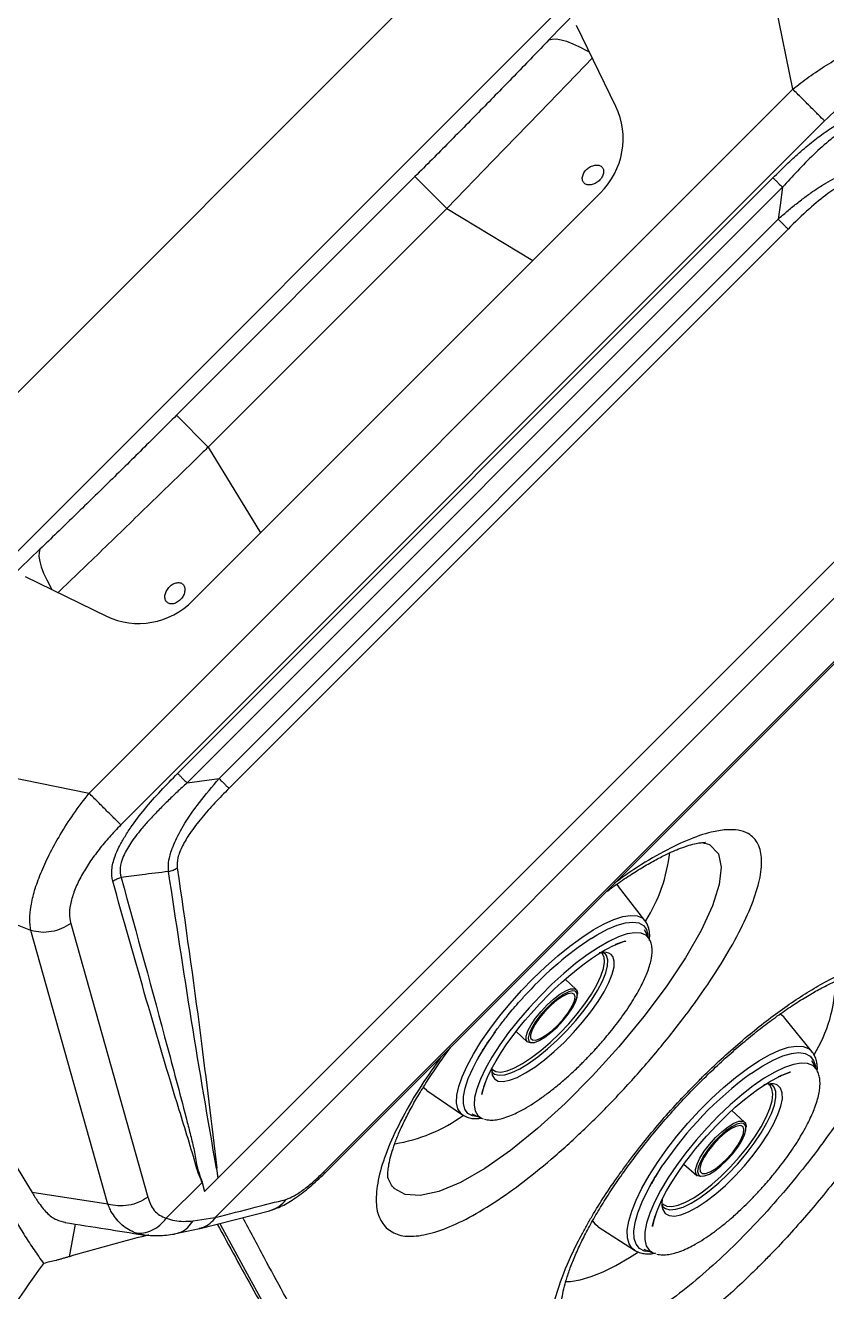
# Model space of a CAD drawing. Extents: x -2 to 78, y -19 to 124.
# Drawn here: x 4.98 to 10.14, y 65.29 to 73.43 of the extents above; entities that cross this region are included whole.
import ezdxf

# ---------------------------------------------------------------- set-up
doc = ezdxf.new("R2010")
doc.units = 0
doc.header["$MEASUREMENT"] = 0
doc.layers.add('1', color=4, linetype='Continuous')
doc.layers.add('GEOMETRY', color=2, linetype='Continuous', lineweight=25)

# ---------------------------------------------------------------- blocks, each defined once
blk = doc.blocks.new('2026 BEAM 220')
at = {"layer": 'GEOMETRY'}
for p, q in [((11.3133, 75.4667), (4.9213, 69.0747)), ((11.5648, 74.6976), (5.6904, 68.8232)), ((10.5037, 73.5133), (10.3298, 73.3324)), ((11.8974, 73.0162), (11.788, 73.5516)), ((10.7592, 72.9044), (10.5058, 73.4261)), ((7.3717, 68.4906), (11.8973, 73.0162)), ((12.1018, 72.8116), (7.5763, 68.2861)), ((9.468, 72.4539), (7.9341, 70.92)), ((9.468, 72.4539), (9.6724, 72.2495)), ((7.9412, 68.6177), (11.7703, 72.4468)), ((11.8316, 72.3856), (8.0024, 68.5564)), ((10.6594, 72.3478), (8.0401, 69.7285)), ((9.6724, 72.2495), (8.1385, 70.7156)), ((8.1822, 65.7638), (14.6242, 72.2058)), ((9.6724, 72.2495), (10.2249, 71.9134)), ((8.2008, 66.0155), (14.3725, 72.1872)), ((8.2076, 68.5845), (11.8035, 72.1803)), ((11.8671, 72.1168), (8.2712, 68.5209)), ((8.8785, 66.0531), (14.3349, 71.5095)), ((8.886, 66.0456), (14.3424, 71.502)), ((7.9341, 70.92), (8.1385, 70.7156)), ((8.1385, 70.7156), (8.4747, 70.163)), ((7.0556, 70.0582), (6.8686, 69.8785)), ((6.9618, 69.8822), (7.4836, 69.6287)), ((6.8364, 68.5999), (7.3718, 68.4906)), ((8.0024, 68.5564), (8.2076, 68.5845)), ((6.9976, 67.6076), (5.6505, 68.1484)), ((5.6505, 68.1484), (7.0052, 65.9237)), ((11.315, 68.1729), (11.3284, 68.1696)), ((11.3284, 68.1696), (11.3315, 68.1689)), ((10.9473, 67.671), (10.7778, 67.8908)), ((7.2541, 67.6529), (7.75, 65.894)), ((7.4935, 65.8487), (6.9976, 67.6076)), ((10.9768, 67.5507), (10.9449, 67.6125)), ((10.7001, 67.4477), (10.6913, 67.4588)), ((10.5049, 67.2274), (10.4345, 67.2948)), ((12.0207, 66.8295), (11.8471, 67.0439)), ((10.1182, 66.9581), (10.1897, 66.8921)), ((10.2028, 66.8936), (10.212, 66.8881)), ((12.0537, 66.7089), (12.0206, 66.7695)), ((9.9647, 66.7069), (9.9643, 66.7117)), ((11.7785, 66.601), (11.769, 66.6121)), ((9.5446, 66.5785), (9.7746, 66.4229)), ((9.8328, 66.429), (9.8964, 66.401)), ((11.5883, 66.3763), (11.5063, 66.451)), ((9.8964, 66.401), (9.9062, 66.3975)), ((11.1981, 66.1065), (11.2815, 66.0333)), ((8.1917, 66.0786), (8.2008, 66.0155)), ((11.2944, 66.0352), (11.3047, 66.0294)), ((7.8684, 65.758), (8.0989, 65.9885)), ((8.0983, 65.9906), (8.0989, 65.9885)), ((8.0989, 65.9885), (8.1142, 65.9289)), ((8.1142, 65.9289), (8.2008, 66.0155)), ((7.4649, 65.8531), (7.0052, 65.9237)), ((7.4935, 65.8487), (7.4649, 65.8531)), ((8.0784, 65.6904), (8.5325, 65.8064)), ((7.2833, 65.7204), (7.2432, 65.5107)), ((7.9191, 65.657), (8.082, 65.6919)), ((8.0415, 65.7414), (8.1802, 65.7618)), ((8.1802, 65.7618), (8.1822, 65.7638)), ((10.6469, 65.7018), (10.8793, 65.5531)), ((7.7199, 65.6521), (7.6688, 65.6635)), ((10.9388, 65.5599), (11.0028, 65.5338)), ((11.0028, 65.5338), (11.0133, 65.5304))]:
    blk.add_line(p, q, dxfattribs=at)
at = {"layer": 'GEOMETRY', "flags": 128}
for points in [[(10.3298, 73.3324), (10.3508, 73.338), (10.3769, 73.3383), (10.4078, 73.3334), (10.4433, 73.3234), (10.4831, 73.3082), (10.527, 73.288), (10.5746, 73.263), (10.5889, 73.255)], [(10.6082, 73.2153), (10.5631, 73.1684), (10.269, 72.8635), (9.9716, 72.5567), (9.6724, 72.2495), (9.6724, 72.2495), (9.6724, 72.2495)], [(11.8316, 72.3856), (11.8158, 72.2706), (11.8035, 72.1803)], [(7.0556, 70.0582), (7.05, 70.0372), (7.0497, 70.0111), (7.0546, 69.9802), (7.0646, 69.9447), (7.0798, 69.9049), (7.1, 69.861), (7.125, 69.8134), (7.1331, 69.799)], [(11.3315, 68.1689), (11.3632, 68.161), (11.4192, 68.1011), (11.4377, 68.0155), (11.425, 67.9029), (11.3812, 67.7652), (11.3081, 67.6071), (11.2076, 67.4322), (11.0834, 67.2459), (10.9393, 67.0538), (10.7795, 66.8608), (10.6097, 66.6737), (10.4333, 66.4963), (10.2566, 66.3356), (10.0825, 66.1944), (9.9164, 66.0779), (9.7617, 65.9887), (9.6222, 65.9299), (9.5022, 65.9033), (9.4052, 65.9102), (9.3341, 65.9498), (9.3341, 65.9498)], [(10.764, 67.9048), (10.7758, 67.8933), (10.7778, 67.8908)], [(9.9484, 66.9733), (10.0113, 67.0563), (10.0799, 67.1394), (10.1528, 67.221), (10.2291, 67.2999), (10.3074, 67.3749), (10.3864, 67.4445), (10.4648, 67.5078), (10.5414, 67.5637), (10.6148, 67.6112), (10.684, 67.6496), (10.7477, 67.6782), (10.8049, 67.6966), (10.8546, 67.7045), (10.8961, 67.7018), (10.9287, 67.6884), (10.9473, 67.671)], [(10.602, 67.5567), (10.6391, 67.5793), (10.7061, 67.6153), (10.7675, 67.6413), (10.8221, 67.6569), (10.869, 67.662), (10.9075, 67.6563), (10.9367, 67.64), (10.9564, 67.6134), (10.966, 67.5769), (10.9666, 67.5705)], [(10.9768, 67.5507), (10.9747, 67.5546), (10.953, 67.5781), (10.9218, 67.5912), (10.8815, 67.5937), (10.8331, 67.5854), (10.7772, 67.5665), (10.7149, 67.5375), (10.6473, 67.4987), (10.5756, 67.4509), (10.5011, 67.3949), (10.4251, 67.3317), (10.349, 67.2626), (10.2742, 67.1886), (10.2019, 67.1111), (10.1334, 67.0315), (10.0701, 66.9512), (10.0129, 66.8717), (9.963, 66.7944), (9.9212, 66.7206), (9.8883, 66.6516), (9.8648, 66.5888), (9.8512, 66.5332), (9.8478, 66.4858), (9.8545, 66.4474), (9.8712, 66.4188), (9.8964, 66.401)], [(10.2682, 67.134), (10.3358, 67.2032), (10.3638, 67.2304), (10.4101, 67.2734), (10.4574, 67.3149), (10.5067, 67.3556), (10.556, 67.3937), (10.6037, 67.4278), (10.6484, 67.4572), (10.6874, 67.4806), (10.7124, 67.4943), (10.7355, 67.506), (10.7875, 67.5284), (10.8163, 67.538), (10.8233, 67.54), (10.8244, 67.5403), (10.8247, 67.5403), (10.8247, 67.5403), (10.8247, 67.5403), (10.8247, 67.5403)], [(9.9616, 66.6947), (9.9651, 66.677), (9.979, 66.6532), (10.0027, 66.6397), (10.0356, 66.6368), (10.0767, 66.6448), (10.1251, 66.6632), (10.1794, 66.6918), (10.2383, 66.7296), (10.3002, 66.7758), (10.3636, 66.8292), (10.4268, 66.8883), (10.4881, 66.9517), (10.5459, 67.0177), (10.5989, 67.0845), (10.6456, 67.1505), (10.6847, 67.214), (10.7153, 67.2733), (10.7366, 67.3268), (10.748, 67.3732), (10.7493, 67.4113), (10.7404, 67.4401), (10.7404, 67.4401)], [(9.9617, 66.7182), (9.9657, 66.7135), (9.9885, 66.7005), (10.0203, 66.698), (10.0602, 66.7062), (10.1072, 66.7247), (10.1599, 66.7531), (10.217, 66.7906), (10.2768, 66.8361), (10.3378, 66.8885), (10.3983, 66.9463), (10.4566, 67.008), (10.5111, 67.0718), (10.5604, 67.136), (10.603, 67.1988), (10.638, 67.2586), (10.6642, 67.3137), (10.681, 67.3626), (10.6879, 67.404), (10.6847, 67.4367), (10.6716, 67.4599), (10.6643, 67.4659)], [(9.9707, 66.6914), (9.9803, 66.6845), (10.0086, 66.6768), (10.0457, 66.68), (10.0906, 66.694), (10.142, 66.7184), (10.1986, 66.7525), (10.2587, 66.7954), (10.3209, 66.846), (10.3833, 66.9028), (10.4443, 66.9643), (10.5022, 67.0288), (10.5554, 67.0947), (10.6025, 67.1599), (10.6422, 67.2229), (10.6734, 67.2818), (10.6952, 67.3351), (10.7071, 67.3813), (10.7088, 67.4192), (10.7001, 67.4477)], [(10.682, 67.4674), (10.656, 67.4645), (10.6526, 67.4638)], [(10.1941, 66.9622), (10.2145, 67.0012), (10.2433, 67.0438), (10.2786, 67.0875), (10.3182, 67.1294), (10.3596, 67.167), (10.4003, 67.1978), (10.4376, 67.22), (10.4692, 67.2321), (10.4931, 67.2334), (10.5079, 67.2237), (10.5126, 67.2038), (10.5069, 67.1749), (10.5004, 67.158)], [(10.4971, 67.2184), (10.4832, 67.22), (10.4565, 67.2136), (10.4232, 67.1971), (10.3857, 67.1715), (10.3461, 67.1386), (10.307, 67.1002), (10.2709, 67.059), (10.24, 67.0174), (10.2163, 66.978), (10.2013, 66.9434), (10.1958, 66.9157), (10.2003, 66.8967), (10.2028, 66.8936)], [(10.221, 66.9685), (10.2112, 66.9378), (10.212, 66.9157), (10.2233, 66.9038), (10.2443, 66.903), (10.2735, 66.9133), (10.3086, 66.9341), (10.3471, 66.9636), (10.3862, 66.9999), (10.4228, 67.0401), (10.4543, 67.0813), (10.4784, 67.1204), (10.4933, 67.1546), (10.4978, 67.1813), (10.4917, 67.1984), (10.4754, 67.2049), (10.4501, 67.2001), (10.4176, 67.1844), (10.3805, 67.159), (10.3413, 67.1257), (10.3031, 67.0872), (10.2687, 67.0461), (10.2407, 67.0055), (10.221, 66.9685)], [(10.5005, 67.1468), (10.5108, 67.1782), (10.5113, 67.2018), (10.5019, 67.216), (10.4971, 67.2184)], [(9.9121, 66.6076), (9.9121, 66.6076), (9.9121, 66.6076), (9.9122, 66.6078), (9.9126, 66.609), (9.9167, 66.6209), (9.9179, 66.6241), (9.918, 66.6243), (9.918, 66.6243), (9.918, 66.6243), (9.918, 66.6243), (9.918, 66.6243), (9.918, 66.6243), (9.918, 66.6243), (9.918, 66.6243), (9.9179, 66.6242), (9.9179, 66.6242), (9.9178, 66.6239), (9.9172, 66.6223), (9.9096, 66.6002), (9.8979, 66.5565), (9.8974, 66.5538), (9.8973, 66.5535), (9.8973, 66.5534), (9.8973, 66.5534), (9.8973, 66.5534), (9.8973, 66.5534), (9.8973, 66.5534), (9.8973, 66.5534), (9.8973, 66.5534), (9.8973, 66.5534), (9.8973, 66.5534), (9.8973, 66.5534), (9.8973, 66.5534), (9.8973, 66.5535), (9.8974, 66.5539), (9.9016, 66.5724), (9.9191, 66.627), (9.9345, 66.6644), (9.9588, 66.7147), (9.9895, 66.7701), (10.0219, 66.8229), (10.0592, 66.8784), (10.0992, 66.9336), (10.1431, 66.9901), (10.1773, 67.0318), (10.2145, 67.075), (10.2682, 67.134)], [(10.212, 66.8881), (10.2144, 66.8875), (10.2373, 66.8887), (10.2676, 66.9003), (10.3033, 66.9215), (10.3421, 66.951), (10.3818, 66.9869), (10.4196, 67.027), (10.4534, 67.0688), (10.4809, 67.1096), (10.5005, 67.1468)], [(9.7746, 66.4229), (9.7622, 66.4333), (9.744, 66.4621), (9.7358, 66.5007), (9.7377, 66.5484), (9.7497, 66.6044), (9.7715, 66.6678), (9.8029, 66.7376), (9.8433, 66.8126), (9.8921, 66.8916), (9.9484, 66.9733)], [(10.2206, 66.8868), (10.2121, 66.8857), (10.1926, 66.8899), (10.1828, 66.9048), (10.1833, 66.9294), (10.1941, 66.9622)], [(11.0267, 66.1162), (11.087, 66.2012), (11.153, 66.2862), (11.2238, 66.3698), (11.2981, 66.4506), (11.3747, 66.5273), (11.4524, 66.5986), (11.5299, 66.6634), (11.6058, 66.7206), (11.6791, 66.7692), (11.7484, 66.8086), (11.8127, 66.8379), (11.8708, 66.8568), (11.9218, 66.8649), (11.9649, 66.8621), (11.9994, 66.8485), (12.0207, 66.8295)], [(9.876, 66.4099), (9.8378, 66.4156), (9.8085, 66.4319), (9.7889, 66.4585), (9.7793, 66.495), (9.7798, 66.5408), (9.7904, 66.595), (9.8111, 66.6568), (9.8413, 66.7251), (9.8703, 66.7804)], [(12.0537, 66.7089), (12.05, 66.715), (12.0262, 66.7391), (11.9931, 66.7525), (11.9513, 66.7549), (11.9016, 66.7464), (11.8449, 66.7271), (11.7821, 66.6973), (11.7144, 66.6576), (11.643, 66.6086), (11.5692, 66.5513), (11.4943, 66.4867), (11.4196, 66.4158), (11.3464, 66.3401), (11.2761, 66.2608), (11.21, 66.1793), (11.1491, 66.0972), (11.0946, 66.0158), (11.0475, 65.9367), (11.0086, 65.8611), (10.9785, 65.7906), (10.9579, 65.7263), (10.9471, 65.6694), (10.9463, 65.6209), (10.9555, 65.5817), (10.9745, 65.5524), (11.0028, 65.5338)], [(11.6254, 66.6861), (11.633, 66.6914), (11.7045, 66.7377), (11.7718, 66.7745), (11.8338, 66.8012), (11.8895, 66.8173), (11.9377, 66.8225), (11.9778, 66.8167), (12.0091, 66.8001), (12.031, 66.7728), (12.0431, 66.7355), (12.0444, 66.7259)], [(9.9619, 66.7204), (9.9612, 66.7106), (9.9616, 66.6947)], [(11.3435, 66.2865), (11.4094, 66.3572), (11.4367, 66.3849), (11.482, 66.4288), (11.5283, 66.4711), (11.5767, 66.5125), (11.6249, 66.5509), (11.6714, 66.5852), (11.7139, 66.6141), (11.7474, 66.6349), (11.7669, 66.6462), (11.8186, 66.6728), (11.8738, 66.6949), (11.8812, 66.6973), (11.8833, 66.6979), (11.8833, 66.6979), (11.8833, 66.6979), (11.8833, 66.6979), (11.8833, 66.6979), (11.8833, 66.6979), (11.8833, 66.6979), (11.8833, 66.6979), (11.8833, 66.6979), (11.8833, 66.6979), (11.8833, 66.6979), (11.8832, 66.6979), (11.8831, 66.6978), (11.878, 66.6963), (11.8245, 66.6756), (11.8056, 66.6667), (11.8045, 66.6662), (11.8044, 66.6661), (11.8044, 66.6661), (11.8043, 66.6661), (11.8043, 66.6661), (11.8043, 66.6661), (11.8043, 66.6661), (11.8043, 66.6661), (11.8043, 66.6661), (11.8044, 66.6661), (11.8045, 66.6662), (11.8057, 66.6668), (11.816, 66.6717), (11.8227, 66.6747), (11.8234, 66.675), (11.8234, 66.675), (11.8234, 66.675), (11.8234, 66.675), (11.8234, 66.675), (11.8233, 66.675), (11.8233, 66.675), (11.8233, 66.675), (11.8232, 66.675), (11.823, 66.6749), (11.8225, 66.6746), (11.8198, 66.6734), (11.8192, 66.6731), (11.8188, 66.673), (11.8186, 66.6729), (11.8185, 66.6728), (11.8184, 66.6728), (11.8183, 66.6728), (11.8184, 66.6728), (11.819, 66.6731), (11.82, 66.6735)], [(9.5446, 66.5785), (9.5274, 66.594), (9.5222, 66.6009)], [(11.0558, 65.8373), (11.0611, 65.8135), (11.077, 65.7891), (11.1023, 65.7753), (11.1365, 65.7724), (11.1786, 65.7806), (11.2276, 65.7995), (11.2821, 65.8287), (11.3409, 65.8675), (11.4023, 65.9148), (11.4647, 65.9694), (11.5266, 66.03), (11.5864, 66.0948), (11.6424, 66.1624), (11.6933, 66.2308), (11.7377, 66.2983), (11.7745, 66.3633), (11.8027, 66.4239), (11.8216, 66.4787), (11.8307, 66.5262), (11.8298, 66.5651), (11.8188, 66.5946), (11.8188, 66.5946)], [(11.0591, 65.8523), (11.0624, 65.8489), (11.0867, 65.8356), (11.1198, 65.8331), (11.1606, 65.8414), (11.2082, 65.8604), (11.2611, 65.8895), (11.318, 65.9279), (11.3772, 65.9746), (11.4373, 66.0282), (11.4964, 66.0874), (11.5532, 66.1505), (11.6059, 66.2158), (11.6531, 66.2815), (11.6936, 66.3458), (11.7262, 66.407), (11.7501, 66.4633), (11.7646, 66.5134), (11.7693, 66.5557), (11.7641, 66.5892), (11.7492, 66.6129), (11.7435, 66.6175)], [(11.0675, 65.8272), (11.0783, 65.8198), (11.1081, 65.812), (11.1463, 65.8153), (11.1919, 65.8297), (11.2437, 65.8547), (11.3002, 65.8896), (11.36, 65.9336), (11.4213, 65.9853), (11.4826, 66.0435), (11.5421, 66.1064), (11.5983, 66.1725), (11.6495, 66.2398), (11.6944, 66.3066), (11.7318, 66.3711), (11.7606, 66.4314), (11.7801, 66.4859), (11.7897, 66.5332), (11.7892, 66.5719), (11.7785, 66.601)], [(11.7555, 66.6224), (11.7301, 66.6194), (11.7122, 66.6152)], [(11.2821, 66.1049), (11.3009, 66.1448), (11.3282, 66.1884), (11.3622, 66.2331), (11.4007, 66.276), (11.4414, 66.3145), (11.4816, 66.346), (11.5189, 66.3687), (11.551, 66.3811), (11.5757, 66.3825), (11.5916, 66.3727), (11.5976, 66.3523), (11.5974, 66.3443)], [(11.5798, 66.3676), (11.5657, 66.3692), (11.5384, 66.3626), (11.5049, 66.3456), (11.4675, 66.3195), (11.4285, 66.2857), (11.3903, 66.2465), (11.3554, 66.2043), (11.3259, 66.1617), (11.3036, 66.1214), (11.2901, 66.086), (11.286, 66.0577), (11.2918, 66.0382), (11.2944, 66.0352)], [(11.309, 66.1117), (11.3007, 66.0803), (11.3028, 66.0577), (11.3152, 66.0455), (11.337, 66.0447), (11.3666, 66.0553), (11.4018, 66.0766), (11.4399, 66.1068), (11.4781, 66.144), (11.5137, 66.1851), (11.5439, 66.2273), (11.5666, 66.2673), (11.58, 66.3023), (11.5831, 66.3296), (11.5758, 66.3471), (11.5585, 66.3537), (11.5325, 66.3487), (11.4999, 66.3327), (11.4629, 66.3066), (11.4244, 66.2726), (11.3871, 66.2331), (11.3539, 66.1911), (11.3272, 66.1496), (11.309, 66.1117)], [(11.5878, 66.2944), (11.5967, 66.3265), (11.5958, 66.3506), (11.5853, 66.3651), (11.5798, 66.3676)], [(10.9948, 65.7044), (10.9948, 65.7044), (10.9948, 65.7044), (10.9948, 65.7044), (10.9948, 65.7044), (10.9948, 65.7044), (10.9948, 65.7044), (10.9948, 65.7044), (10.9948, 65.7046), (10.996, 65.7109), (11.01, 65.7639), (11.0289, 65.8155), (11.056, 65.8756), (11.0866, 65.9337), (11.1201, 65.9907), (11.1558, 66.0461), (11.202, 66.112), (11.2395, 66.1619), (11.2728, 66.2037), (11.3144, 66.2534), (11.3435, 66.2865)], [(11.3047, 66.0294), (11.307, 66.0289), (11.3306, 66.0301), (11.3612, 66.042), (11.3969, 66.0637), (11.4354, 66.0939), (11.4744, 66.1307), (11.5112, 66.1717), (11.5437, 66.2145), (11.5698, 66.2562), (11.5878, 66.2944)], [(10.8793, 65.5531), (10.8657, 65.5638), (10.8452, 65.5933), (10.8344, 65.6327), (10.8336, 65.6815), (10.8427, 65.7388), (10.8616, 65.8037), (10.89, 65.8751), (10.9274, 65.9518), (10.9733, 66.0326), (11.0267, 66.1162)], [(10.9871, 65.9787), (11.0101, 66.0181), (11.0627, 66.1003)], [(11.3213, 66.0294), (11.3052, 66.0267), (11.2847, 66.0309), (11.2737, 66.0461), (11.2728, 66.0713), (11.2821, 66.1049)], [(8.886, 66.0456), (8.8852, 66.0464), (8.8785, 66.0531)], [(10.9849, 65.5411), (10.9836, 65.5411), (10.9435, 65.5469), (10.9122, 65.5635), (10.8903, 65.5907), (10.8782, 65.628), (10.8761, 65.6748), (10.8839, 65.7303), (10.9016, 65.7935), (10.9289, 65.8633), (10.9653, 65.9386), (10.9871, 65.9787)], [(11.0579, 65.8836), (11.0552, 65.8478), (11.0558, 65.8373)], [(8.2123, 65.7246), (8.217, 65.7159), (8.4007, 65.3776), (8.5908, 65.0341), (8.6885, 64.8606), (8.6885, 64.8606), (8.6885, 64.8606)], [(10.6469, 65.7018), (10.628, 65.7178), (10.6107, 65.7447)], [(10.4364, 65.3513), (10.4673, 65.3522), (10.5308, 65.3623), (10.6014, 65.383), (10.6783, 65.4141), (10.7607, 65.4552), (10.8479, 65.5061), (10.8984, 65.5386)]]:
    blk.add_lwpolyline(points, dxfattribs=at)
at = {"layer": 'GEOMETRY'}
for centre, radius, start, end in [((10.0832, 68.2214), 1.029, 327.61307, 353.704), ((11.8091, 65.7243), 2.1943, 123.37341, 137.50548), ((10.6876, 67.4032), 0.0644, 34.92028, 95.00645), ((11.2135, 67.3046), 0.96, 328.91246, 358.61456), ((11.7739, 66.9843), 0.0945, 39.15609, 65.64435), ((11.3775, 65.9353), 1.7279, 143.76579, 150.71977), ((13.0278, 64.7757), 2.3698, 126.28092, 146.01712), ((11.7622, 66.5516), 0.0711, 37.19263, 95.40664), ((9.1818, 67.2335), 1.0088, 278.88478, 306.19681), ((8.4821, 65.9957), 0.1959, 284.91383, 323.5435), ((11.5334, 65.5987), 0.5489, 160.01194, 168.90335)]:
    blk.add_arc(centre, radius, start, end, dxfattribs=at)
for centre, major_axis, ratio, start_param, end_param in [((10.304, 72.6854), (0.466, 0.1952), 0.964883, 5.113843, 6.336734), ((7.7025, 70.0839), (0.1951, 0.466), 0.96488, 3.088007, 4.310898)]:
    blk.add_ellipse(centre, major_axis=major_axis, ratio=ratio, start_param=start_param, end_param=end_param, dxfattribs=at)
for points, knots in [([(11.8974, 73.0162), (11.9321, 73.0427), (12.0029, 73.0969), (12.1154, 73.1719), (12.2326, 73.2414), (12.352, 73.3021), (12.4708, 73.3509), (12.5854, 73.3842), (12.6944, 73.4004), (12.7543, 73.3929), (12.785, 73.3891)], [0, 0, 0, 0, 0.114179, 0.233354, 0.355657, 0.479729, 0.604989, 0.731949, 0.86249, 1, 1, 1, 1]), ([(10.3298, 73.3324), (10.2598, 73.2597), (10.1893, 73.1867), (10.0472, 73.0404), (9.9756, 72.9671), (9.8317, 72.8204), (9.7593, 72.7469), (9.614, 72.6003), (9.5411, 72.527), (9.468, 72.4539)], [0, 0, 0, 0, 0.25, 0.25, 0.5, 0.5, 0.75, 0.75, 1, 1, 1, 1]), ([(12.7398, 73.1326), (12.7185, 73.1366), (12.6865, 73.1427), (12.6365, 73.1385), (12.5848, 73.1291), (12.5154, 73.1067), (12.4303, 73.0662), (12.3442, 73.014), (12.232, 72.9337), (12.1536, 72.8602), (12.1018, 72.8116)], [0, 0, 0, 0, 0.125044, 0.187707, 0.251332, 0.373876, 0.501773, 0.624135, 0.751153, 1, 1, 1, 1]), ([(11.7703, 72.4468), (11.7994, 72.4754), (11.8543, 72.5297), (11.9405, 72.6086), (12.0266, 72.6809), (12.1181, 72.7492), (12.2103, 72.8079), (12.3036, 72.852), (12.3925, 72.8753), (12.4397, 72.8676), (12.4635, 72.8638)], [0, 0, 0, 0, 0.1316946, 0.2493397, 0.378329, 0.4976926, 0.62718, 0.7499611, 0.8739462, 1, 1, 1, 1]), ([(12.4391, 72.8103), (12.4184, 72.8141), (12.3779, 72.8215), (12.3009, 72.7973), (12.2216, 72.7531), (12.1307, 72.6857), (12.0317, 72.5967), (11.9288, 72.4924), (11.8634, 72.4205), (11.8316, 72.3856)], [0, 0, 0, 0, 0.120842, 0.236017, 0.354466, 0.479568, 0.65493, 0.832373, 1, 1, 1, 1]), ([(10.5486, 72.4653), (10.5454, 72.4569), (10.5423, 72.44), (10.5484, 72.4183), (10.5642, 72.4036), (10.5874, 72.3982), (10.6145, 72.4028), (10.6412, 72.4168), (10.6636, 72.4379), (10.6783, 72.4629), (10.6831, 72.4882), (10.6771, 72.5097), (10.6613, 72.5244), (10.638, 72.5299), (10.6109, 72.5254), (10.584, 72.5116), (10.5616, 72.4905), (10.5518, 72.4738), (10.5486, 72.4653)], [0, 0, 0, 0, 0.062535, 0.125012, 0.187461, 0.249911, 0.312389, 0.374923, 0.437462, 0.499946, 0.562398, 0.624843, 0.687311, 0.749834, 0.812381, 0.874871, 0.937328, 1, 1, 1, 1]), ([(11.8035, 72.1804), (11.8128, 72.1886), (11.8316, 72.2052), (11.8606, 72.23), (11.8906, 72.255), (11.9215, 72.2799), (11.9625, 72.3119), (12.0088, 72.3459), (12.0555, 72.3776), (12.0842, 72.3957), (12.0994, 72.4049), (12.1054, 72.4085), (12.1288, 72.4223), (12.1679, 72.4439), (12.2208, 72.4687), (12.2783, 72.4904), (12.3415, 72.5069), (12.3811, 72.5055), (12.4011, 72.5047)], [0, 0, 0, 0, 0.047708, 0.096688, 0.146809, 0.197928, 0.249893, 0.347838, 0.421271, 0.471482, 0.483259, 0.492609, 0.499558, 0.592818, 0.675836, 0.749812, 0.87358, 1, 1, 1, 1]), ([(12.3781, 72.449), (12.3616, 72.4496), (12.3287, 72.4509), (12.2665, 72.4311), (12.2143, 72.4043), (12.1749, 72.3798), (12.1494, 72.3628), (12.0916, 72.3214), (11.9948, 72.2413), (11.9122, 72.1608), (11.8671, 72.1168)], [0, 0, 0, 0, 0.117005, 0.234536, 0.360199, 0.405093, 0.451786, 0.500448, 0.726612, 1, 1, 1, 1]), ([(7.9341, 70.92), (7.861, 70.8469), (7.7877, 70.7739), (7.641, 70.6287), (7.5676, 70.5563), (7.4209, 70.4124), (7.3476, 70.3408), (7.2013, 70.1987), (7.1283, 70.1282), (7.0556, 70.0582)], [0, 0, 0, 0, 0.25, 0.25, 0.5, 0.5, 0.75, 0.75, 1, 1, 1, 1]), ([(8.1385, 70.7156), (8.1385, 70.7156), (8.1166, 70.6942), (7.9922, 70.5728), (7.7651, 70.352), (7.4643, 70.0606), (7.2679, 69.8715), (7.1727, 69.7798)], [0, 0, 0, 0, 0.000002, 0.067856, 0.384541, 0.701573, 1, 1, 1, 1]), ([(7.863, 69.7734), (7.8603, 69.7644), (7.8582, 69.7465), (7.8651, 69.724), (7.8808, 69.7095), (7.9031, 69.705), (7.9285, 69.7111), (7.9533, 69.727), (7.9736, 69.7503), (7.9864, 69.7773), (7.9897, 69.804), (7.9829, 69.8264), (7.9671, 69.8411), (7.9447, 69.8457), (7.9191, 69.8397), (7.8943, 69.8238), (7.8741, 69.8005), (7.8656, 69.7824), (7.863, 69.7734)], [0, 0, 0, 0, 0.062535, 0.12501, 0.187459, 0.249912, 0.312394, 0.374928, 0.437464, 0.499944, 0.562395, 0.624841, 0.687313, 0.74984, 0.812385, 0.874873, 0.937329, 1, 1, 1, 1]), ([(26.7613, 69.3821), (26.7375, 69.3824), (26.6898, 69.3831), (26.6185, 69.3836), (26.5472, 69.3838), (26.4761, 69.3837), (26.4051, 69.3832), (26.3343, 69.3823), (26.2636, 69.3812), (26.1931, 69.3796), (26.1229, 69.3778), (26.0528, 69.3756), (25.9829, 69.3731), (25.9132, 69.3702), (25.8437, 69.3671), (25.7745, 69.3636), (25.7055, 69.3598), (25.6367, 69.3556), (25.5682, 69.3512), (25.4999, 69.3465), (25.4319, 69.3415), (25.3641, 69.3361), (25.2966, 69.3305), (25.2294, 69.3246), (25.1624, 69.3184), (25.0957, 69.3119), (25.0293, 69.3052), (24.9632, 69.2982), (24.8974, 69.2909), (24.8318, 69.2833), (24.7666, 69.2755), (24.7016, 69.2675), (24.637, 69.2591), (24.5726, 69.2506), (24.5086, 69.2418), (24.4448, 69.2327), (24.3814, 69.2234), (24.3183, 69.2139), (24.2555, 69.2042), (24.193, 69.1942), (24.1309, 69.184), (24.0691, 69.1736), (24.0076, 69.1631), (23.9465, 69.1523), (23.8857, 69.1413), (23.8252, 69.1301), (23.7651, 69.1186), (23.6613, 69.0985), (23.5156, 69.0689), (23.3486, 69.0329), (23.2041, 69.0002), (23.0802, 68.9711), (22.9752, 68.9453), (22.8802, 68.9213), (22.7864, 68.8972), (22.6666, 68.8654), (22.5256, 68.8262), (22.3705, 68.781), (22.0255, 68.6758), (21.4793, 68.4891), (20.7374, 68.1877), (20.0153, 67.8452), (19.4992, 67.5653), (19.1794, 67.3789), (19.0083, 67.2763), (18.835, 67.1687), (18.6728, 67.0648), (18.5338, 66.9736), (18.4041, 66.887), (18.2725, 66.7975), (18.139, 66.7048), (17.9226, 66.5517), (17.6092, 66.3214), (17.1879, 65.9934), (16.7614, 65.6395), (16.3473, 65.2738), (15.9615, 64.9129), (15.655, 64.6089), (15.349, 64.2926), (15.0679, 63.9893), (14.7713, 63.6511), (14.4704, 63.2927), (14.1614, 62.9042), (13.8429, 62.4769), (13.6087, 62.1438), (13.4409, 61.8949), (13.3247, 61.7177), (13.2205, 61.5549), (13.1321, 61.4127), (13.0558, 61.2869), (12.9883, 61.1732), (12.9229, 61.0608), (12.8597, 60.9499), (12.7985, 60.8403), (12.678, 60.6204), (12.5006, 60.2798), (12.2749, 59.8066), (12.0805, 59.357), (11.9172, 58.9419), (11.7833, 58.5716), (11.6624, 58.2037), (11.5711, 57.8987), (11.5031, 57.651), (11.4549, 57.4639), (11.4092, 57.2763), (11.3762, 57.1339), (11.3526, 57.0283), (11.3367, 56.9551), (11.3185, 56.8694), (11.2984, 56.7711), (11.274, 56.6482), (11.2467, 56.5035), (11.205, 56.2683), (11.1562, 55.9601), (11.1063, 55.5813), (11.0667, 55.2072), (11.0433, 54.9155), (11.03, 54.7043), (11.0228, 54.5715), (11.0168, 54.4374), (11.012, 54.3019), (11.0084, 54.1652), (11.0061, 54.0272), (11.0051, 53.888), (11.0054, 53.7477), (11.0071, 53.6063), (11.0101, 53.4638), (11.0134, 53.3685), (11.015, 53.3207)], [0, 0, 0, 0, 0.002926, 0.005847, 0.008764, 0.011675, 0.01458, 0.01748, 0.020373, 0.023259, 0.026138, 0.029009, 0.031873, 0.034729, 0.037576, 0.040415, 0.043245, 0.046066, 0.048879, 0.051682, 0.054475, 0.057259, 0.060033, 0.062798, 0.065552, 0.068296, 0.071029, 0.073752, 0.076465, 0.079167, 0.081857, 0.084537, 0.087206, 0.089864, 0.09251, 0.095145, 0.097768, 0.100379, 0.102979, 0.105567, 0.108143, 0.110707, 0.113259, 0.115798, 0.118325, 0.120839, 0.123341, 0.12583, 0.133808, 0.141571, 0.146765, 0.151959, 0.157152, 0.159995, 0.163931, 0.16896, 0.175083, 0.181722, 0.188565, 0.218766, 0.251249, 0.2843, 0.313693, 0.320656, 0.328003, 0.337225, 0.344703, 0.350701, 0.356827, 0.36308, 0.36946, 0.375969, 0.39431, 0.415256, 0.43881, 0.459518, 0.480235, 0.500948, 0.510288, 0.532005, 0.549576, 0.563212, 0.587071, 0.607987, 0.625968, 0.635028, 0.643353, 0.650946, 0.657809, 0.663097, 0.668299, 0.673413, 0.678441, 0.683383, 0.688239, 0.708106, 0.728863, 0.750531, 0.766517, 0.782298, 0.797877, 0.813259, 0.820894, 0.829122, 0.83681, 0.844499, 0.847035, 0.850092, 0.853671, 0.857772, 0.862395, 0.869047, 0.875831, 0.891709, 0.907354, 0.922761, 0.937925, 0.943318, 0.948765, 0.954263, 0.959813, 0.965414, 0.971065, 0.976764, 0.982509, 0.988298, 0.99413, 1, 1, 1, 1]), ([(7.5242, 67.9244), (7.5203, 67.948), (7.5144, 67.9832), (7.5248, 68.0403), (7.5397, 68.0886), (7.5637, 68.1439), (7.5981, 68.2062), (7.6518, 68.2887), (7.7298, 68.3902), (7.8315, 68.5059), (7.9047, 68.5805), (7.9412, 68.6177)], [0, 0, 0, 0, 0.125242, 0.186962, 0.250585, 0.328395, 0.41141, 0.501036, 0.662351, 0.831997, 1, 1, 1, 1]), ([(8.0024, 68.5564), (7.9808, 68.5367), (7.9379, 68.4976), (7.8755, 68.4379), (7.8156, 68.3781), (7.7595, 68.3185), (7.698, 68.2488), (7.6374, 68.1703), (7.5897, 68.085), (7.5665, 68.0078), (7.574, 67.9685), (7.5777, 67.9489)], [0, 0, 0, 0, 0.103598, 0.206282, 0.307061, 0.405061, 0.499574, 0.643355, 0.769755, 0.885319, 1, 1, 1, 1]), ([(7.8833, 67.9868), (7.8824, 68.0049), (7.8807, 68.0416), (7.8948, 68.1026), (7.9166, 68.1619), (7.943, 68.2182), (7.9934, 68.3094), (8.0806, 68.435), (8.1646, 68.5339), (8.2076, 68.5845)], [0, 0, 0, 0, 0.114828, 0.233664, 0.317348, 0.406089, 0.500977, 0.744712, 1, 1, 1, 1]), ([(6.9976, 67.6076), (6.9944, 67.6309), (6.9879, 67.6785), (6.9965, 67.7658), (7.0199, 67.8653), (7.0598, 67.9763), (7.1151, 68.0968), (7.186, 68.2249), (7.2712, 68.3588), (7.3377, 68.4459), (7.3718, 68.4905)], [0, 0, 0, 0, 0.106091, 0.216747, 0.332036, 0.452511, 0.57882, 0.711898, 0.852403, 1, 1, 1, 1]), ([(8.2712, 68.5209), (8.241, 68.4901), (8.1806, 68.4287), (8.0954, 68.3324), (8.0235, 68.2396), (7.9705, 68.1523), (7.9381, 68.0731), (7.9387, 68.031), (7.939, 68.0099)], [0, 0, 0, 0, 0.187072, 0.373689, 0.559995, 0.705553, 0.85283, 1, 1, 1, 1]), ([(7.5763, 68.2861), (7.5514, 68.2604), (7.5022, 68.2096), (7.4346, 68.1282), (7.374, 68.0453), (7.3217, 67.9597), (7.2806, 67.8752), (7.2537, 67.793), (7.2422, 67.7164), (7.2501, 67.674), (7.2541, 67.6529)], [0, 0, 0, 0, 0.126547, 0.249919, 0.377175, 0.499718, 0.627528, 0.749863, 0.875036, 1, 1, 1, 1]), ([(9.2828, 65.6958), (9.308, 65.6784), (9.3583, 65.6435), (9.4723, 65.638), (9.6109, 65.6687), (9.772, 65.7362), (9.9512, 65.8389), (10.1434, 65.9725), (10.3443, 66.1343), (10.549, 66.3191), (10.752, 66.5223), (10.9486, 66.7378), (11.1322, 66.9594), (11.2984, 67.1809), (11.4408, 67.3953), (11.5562, 67.5969), (11.6395, 67.7792), (11.6893, 67.938), (11.7029, 68.068), (11.6845, 68.1523), (11.6499, 68.2028), (11.6086, 68.2349), (11.5494, 68.2547), (11.4696, 68.2577), (11.3625, 68.2403), (11.2222, 68.1927), (11.0453, 68.1051), (10.8862, 68.0101), (10.7849, 67.9358), (10.752, 67.9117)], [0, 0, 0, 0, 0.040328, 0.080655, 0.120841, 0.161027, 0.201025, 0.241023, 0.281149, 0.321276, 0.361734, 0.402192, 0.44296, 0.483727, 0.524628, 0.565529, 0.606352, 0.647176, 0.68778, 0.728384, 0.750742, 0.773099, 0.801953, 0.830912, 0.859766, 0.900044, 0.940323, 0.980646, 1, 1, 1, 1]), ([(10.6924, 67.852), (10.7134, 67.8676), (10.7668, 67.9071), (10.8488, 67.9624), (10.937, 68.0176), (11.0185, 68.0638), (11.0932, 68.1016), (11.1604, 68.131), (11.2189, 68.1522), (11.267, 68.1656), (11.3038, 68.1721), (11.3268, 68.1738), (11.3367, 68.1725), (11.335, 68.1729), (11.3346, 68.173)], [0, 0, 0, 0, 0.064853, 0.164283, 0.261949, 0.357414, 0.451547, 0.544816, 0.636601, 0.726263, 0.81321, 0.897136, 0.978405, 1, 1, 1, 1]), ([(7.8833, 67.9868), (7.8263, 67.9797), (7.7244, 67.967), (7.6226, 67.9544), (7.5777, 67.9489)], [0, 0, 0, 0, 0.559389, 1, 1, 1, 1]), ([(7.8833, 67.9868), (7.8933, 67.9893), (7.9135, 67.9942), (7.9305, 68.0047), (7.939, 68.0099)], [0, 0, 0, 0, 0.5, 1, 1, 1, 1]), ([(8.1908, 66.0779), (8.1367, 66.3938), (8.0286, 67.0254), (7.9317, 67.6664), (7.8833, 67.9868)], [0, 0, 0, 0, 0.500104, 1, 1, 1, 1]), ([(7.939, 68.0099), (7.9902, 67.6522), (8.0817, 67.0134), (8.1587, 66.3646), (8.1926, 66.0792)], [0, 0, 0, 0, 0.560011, 1, 1, 1, 1]), ([(7.5242, 67.9244), (7.5324, 67.9298), (7.5489, 67.9405), (7.5681, 67.9461), (7.5777, 67.9489)], [0, 0, 0, 0, 0.4999999, 1, 1, 1, 1]), ([(8.0983, 65.9906), (8.0962, 65.9951), (8.0758, 66.0386), (8.0271, 66.2121), (7.8285, 66.8449), (7.6588, 67.447), (7.5242, 67.9244)], [0, 0, 0, 0, 0.007721, 0.074655, 0.266185, 1, 1, 1, 1]), ([(7.5777, 67.9489), (7.6782, 67.585), (7.823, 67.0611), (7.97, 66.5038), (8.0278, 66.2789), (8.0515, 66.1828), (8.0649, 66.0797), (8.0883, 66.0212), (8.1, 65.9921)], [0, 0, 0, 0, 0.559957, 0.806347, 0.854751, 0.903289, 0.952043, 1, 1, 1, 1]), ([(10.9756, 67.5436), (10.9765, 67.5528), (10.9785, 67.5732), (10.9765, 67.6021), (10.97, 67.6303), (10.9598, 67.6535), (10.9505, 67.6664), (10.9473, 67.671)], [0, 0, 0, 0, 0.197542, 0.435034, 0.671643, 0.884561, 1, 1, 1, 1]), ([(10.6042, 66.8183), (10.6101, 66.8246), (10.623, 66.8384), (10.6467, 66.8645), (10.6771, 66.8989), (10.7137, 66.9424), (10.7528, 66.9911), (10.7923, 67.0433), (10.8302, 67.097), (10.8653, 67.1504), (10.8965, 67.2023), (10.9231, 67.2512), (10.9445, 67.2954), (10.9625, 67.338), (10.9768, 67.3791), (10.9868, 67.4174), (10.9926, 67.4538), (10.9937, 67.4833), (10.9912, 67.5067), (10.9861, 67.5302), (10.9803, 67.5428), (10.9768, 67.5507)], [0, 0, 0, 0, 0.022686, 0.049691, 0.093101, 0.144111, 0.201434, 0.262482, 0.325704, 0.389856, 0.453867, 0.516554, 0.576058, 0.629749, 0.693819, 0.756245, 0.810803, 0.875707, 0.919402, 0.94994, 1, 1, 1, 1]), ([(10.8181, 67.5385), (10.8021, 67.5334), (10.7832, 67.5273), (10.7608, 67.5178), (10.7566, 67.5159), (10.7554, 67.5154), (10.7553, 67.5153), (10.7552, 67.5153), (10.7552, 67.5153), (10.7552, 67.5153), (10.7552, 67.5153), (10.7552, 67.5153), (10.7552, 67.5153), (10.7552, 67.5153), (10.7553, 67.5154), (10.756, 67.5156), (10.7608, 67.5178), (10.7663, 67.5201), (10.7708, 67.5219), (10.7715, 67.5222), (10.7716, 67.5222), (10.7716, 67.5222), (10.7716, 67.5222), (10.7716, 67.5222), (10.7715, 67.5222), (10.7715, 67.5222), (10.7715, 67.5222), (10.7713, 67.5221), (10.771, 67.522), (10.7701, 67.5216), (10.7689, 67.5211), (10.7677, 67.5207), (10.7673, 67.5205), (10.767, 67.5204), (10.7669, 67.5203), (10.7668, 67.5203), (10.7667, 67.5202), (10.7667, 67.5203), (10.7667, 67.5203)], [0, 0, 0, 0, 0.604896, 0.712789, 0.744302, 0.746078, 0.746685, 0.746816, 0.746887, 0.746942, 0.747002, 0.747075, 0.747199, 0.747468, 0.748246, 0.751483, 0.774619, 0.924474, 0.947434, 0.954708, 0.955777, 0.956117, 0.956289, 0.956421, 0.956564, 0.95674, 0.957036, 0.957681, 0.959542, 0.964669, 0.98419, 0.988731, 0.99104, 0.992738, 0.994526, 0.996621, 0.999988, 1, 1, 1, 1]), ([(10.979, 64.8849), (11.0484, 64.9249), (11.1203, 64.9723), (11.2316, 65.0537), (11.2693, 65.0826), (11.3268, 65.1286), (11.3461, 65.1444), (11.385, 65.1767), (11.4044, 65.1932), (11.5016, 65.2772), (11.5794, 65.3493), (11.6768, 65.4452), (11.6963, 65.4647), (11.7353, 65.5042), (11.7549, 65.5244), (11.8132, 65.5852), (11.8515, 65.6263), (11.9645, 65.7511), (12.0377, 65.8363), (12.1262, 65.9454), (12.1438, 65.9674), (12.1784, 66.0112), (12.1954, 66.0331), (12.2456, 66.0985), (12.3102, 66.1854), (12.3703, 66.2714), (12.4136, 66.3356), (12.4277, 66.357), (12.4555, 66.3996), (12.4691, 66.4209), (12.5348, 66.5261), (12.581, 66.6067), (12.6405, 66.7225), (12.6588, 66.7603), (12.6836, 66.8156), (12.6915, 66.8338), (12.7062, 66.8695), (12.7131, 66.887), (12.745, 66.9725), (12.763, 67.0352), (12.7757, 67.1066), (12.7777, 67.1205), (12.7808, 67.1475), (12.7819, 67.1607), (12.7835, 67.1988), (12.7825, 67.2223), (12.7737, 67.2873), (12.7599, 67.3233), (12.7324, 67.359), (12.7264, 67.3657), (12.7134, 67.3779), (12.7065, 67.3835), (12.6843, 67.3987), (12.6677, 67.4068), (12.6309, 67.4189), (12.6106, 67.4229), (12.5775, 67.4257), (12.566, 67.4262), (12.5421, 67.4259), (12.5297, 67.4253), (12.4661, 67.4195), (12.4094, 67.4065), (12.316, 67.3748), (12.2835, 67.3621), (12.2156, 67.3326), (12.1806, 67.3158), (12.1267, 67.2878), (12.1084, 67.278), (12.0715, 67.2574), (12.0527, 67.2466), (11.9961, 67.2129), (11.9578, 67.1888), (11.8417, 67.1116), (11.7625, 67.0539), (11.641, 66.9574), (11.5999, 66.9234), (11.5185, 66.8536), (11.478, 66.8176), (11.3976, 66.7436), (11.3577, 66.7055), (11.2982, 66.6467), (11.2784, 66.6268), (11.239, 66.5866), (11.2194, 66.5661), (11.1217, 66.4629), (11.0473, 66.3787), (10.9412, 66.2499), (10.9067, 66.2065), (10.8563, 66.1408), (10.8397, 66.1187), (10.8073, 66.0747), (10.7914, 66.0527), (10.7139, 65.9433), (10.6576, 65.8569), (10.5946, 65.7503), (10.5824, 65.7291), (10.5586, 65.6868), (10.5471, 65.6656), (10.5139, 65.6029), (10.4936, 65.5621), (10.4382, 65.4426), (10.4085, 65.3669), (10.3804, 65.2773), (10.3753, 65.2595), (10.366, 65.2249), (10.3618, 65.208), (10.3508, 65.1586), (10.3455, 65.1272), (10.3387, 65.0676), (10.3372, 65.0393), (10.3378, 64.9995), (10.3385, 64.9866), (10.3409, 64.9616), (10.3426, 64.9495), (10.3536, 64.8917), (10.3699, 64.8538), (10.4052, 64.8089), (10.4189, 64.796), (10.4421, 64.7798), (10.4504, 64.775), (10.4676, 64.7664), (10.4766, 64.7627), (10.5237, 64.7469), (10.5676, 64.7431), (10.6302, 64.7496), (10.6431, 64.7515), (10.6697, 64.7564), (10.6834, 64.7594), (10.7253, 64.7701), (10.7543, 64.7794), (10.8448, 64.8137), (10.9096, 64.8449), (10.979, 64.8849)], [0, 0, 0, 0, 0.03125, 0.03125, 0.046875, 0.046875, 0.054687, 0.054687, 0.0625, 0.0625, 0.09375, 0.09375, 0.101563, 0.101563, 0.109375, 0.109375, 0.125, 0.125, 0.15625, 0.15625, 0.164063, 0.164063, 0.171875, 0.171875, 0.1875, 0.203125, 0.203125, 0.210938, 0.210938, 0.21875, 0.21875, 0.25, 0.25, 0.265625, 0.265625, 0.273438, 0.273438, 0.28125, 0.28125, 0.3125, 0.3125, 0.320313, 0.320313, 0.328125, 0.328125, 0.34375, 0.34375, 0.375, 0.375, 0.382813, 0.382813, 0.390625, 0.390625, 0.40625, 0.40625, 0.421875, 0.421875, 0.429688, 0.429688, 0.4375, 0.4375, 0.46875, 0.46875, 0.484375, 0.484375, 0.5, 0.5, 0.507813, 0.507813, 0.515625, 0.515625, 0.53125, 0.53125, 0.5625, 0.5625, 0.578125, 0.578125, 0.59375, 0.59375, 0.609375, 0.609375, 0.617188, 0.617188, 0.625, 0.625, 0.65625, 0.65625, 0.671875, 0.671875, 0.679688, 0.679688, 0.6875, 0.6875, 0.71875, 0.71875, 0.726563, 0.726563, 0.734375, 0.734375, 0.75, 0.75, 0.78125, 0.78125, 0.789063, 0.789063, 0.796875, 0.796875, 0.8125, 0.8125, 0.828125, 0.828125, 0.835938, 0.835938, 0.84375, 0.84375, 0.875, 0.875, 0.890625, 0.890625, 0.898438, 0.898438, 0.90625, 0.90625, 0.9375, 0.9375, 0.945313, 0.945313, 0.953125, 0.953125, 0.96875, 0.96875, 1, 1, 1, 1]), ([(10.6675, 67.4636), (10.6717, 67.4637), (10.6834, 67.464), (10.6888, 67.461), (10.6907, 67.4588), (10.6914, 67.458)], [0, 0, 0, 0, 0.269548, 0.73735, 1, 1, 1, 1]), ([(10.4122, 65.118), (10.4122, 65.118), (10.413, 65.1166), (10.4099, 65.1239), (10.407, 65.1432), (10.4058, 65.1753), (10.4089, 65.2184), (10.4175, 65.2723), (10.4328, 65.3364), (10.4554, 65.4096), (10.4859, 65.4905), (10.5241, 65.5775), (10.5701, 65.6698), (10.6237, 65.7667), (10.6849, 65.8683), (10.7536, 65.9736), (10.8293, 66.0815), (10.911, 66.1906), (10.9978, 66.2993), (11.0888, 66.4063), (11.1827, 66.5102), (11.2788, 66.6104), (11.3767, 66.7065), (11.476, 66.7984), (11.5761, 66.8856), (11.6758, 66.9669), (11.7739, 67.0416), (11.869, 67.1087), (11.9598, 67.1677), (12.0451, 67.2179), (12.1236, 67.2591), (12.1947, 67.2914), (12.2574, 67.3152), (12.3109, 67.3311), (12.3538, 67.3397), (12.3842, 67.3425), (12.4021, 67.3415), (12.4035, 67.3411), (12.4041, 67.341)], [0, 0, 0, 0, 0.000376, 0.026368, 0.051357, 0.076536, 0.102445, 0.129265, 0.156934, 0.185266, 0.214023, 0.242969, 0.271681, 0.300736, 0.330461, 0.360717, 0.391356, 0.422222, 0.453156, 0.483982, 0.514596, 0.544894, 0.57508, 0.605501, 0.636054, 0.666646, 0.697141, 0.727419, 0.757358, 0.786839, 0.815733, 0.843984, 0.871942, 0.899441, 0.926313, 0.952448, 0.977894, 1, 1, 1, 1]), ([(12.3831, 67.3419), (12.3957, 67.3406), (12.4407, 67.3359), (12.4898, 67.2952), (12.5268, 67.2203), (12.5314, 67.1149), (12.5042, 66.9832), (12.4467, 66.8285), (12.3599, 66.6548), (12.2479, 66.4672), (12.1135, 66.2708), (11.962, 66.0715), (11.7975, 65.8748), (11.6256, 65.687), (11.4501, 65.5129), (11.276, 65.3578), (11.1056, 65.2236), (11.0004, 65.1576), (10.9477, 65.1246)], [0, 0, 0, 0, 0.025127, 0.0891976, 0.1537963, 0.2183971, 0.2836489, 0.3489045, 0.414587, 0.480273, 0.5459592, 0.6116469, 0.6768698, 0.7420915, 0.8065314, 0.8709679, 0.9354863, 1, 1, 1, 1]), ([(9.9763, 66.9463), (9.9764, 66.9464), (9.9903, 66.9666), (10.0206, 67.0065), (10.0628, 67.0601), (10.1035, 67.1089), (10.1446, 67.1563), (10.175, 67.189), (10.1912, 67.2065)], [0, 0, 0, 0, 0.001297, 0.235353, 0.453583, 0.614159, 0.793921, 1, 1, 1, 1]), ([(9.2954, 66.0113), (9.2955, 66.011), (9.2961, 66.0096), (9.2938, 66.0187), (9.2928, 66.0402), (9.295, 66.0739), (9.3023, 66.1182), (9.316, 66.173), (9.337, 66.2373), (9.3659, 66.3101), (9.4029, 66.3903), (9.4478, 66.4761), (9.5005, 66.5673), (9.5609, 66.663), (9.6269, 66.7606), (9.6755, 66.8267), (9.6989, 66.8586)], [0, 0, 0, 0, 0.019791, 0.089074, 0.157093, 0.225987, 0.296997, 0.370421, 0.446045, 0.523412, 0.601977, 0.681359, 0.7597, 0.840448, 0.923075, 1, 1, 1, 1]), ([(9.8671, 66.7746), (9.8756, 66.7897), (9.8956, 66.825), (9.9229, 66.869), (9.9431, 66.8981), (9.9481, 66.9054)], [0, 0, 0, 0, 0.35779, 0.838186, 1, 1, 1, 1]), ([(9.6371, 66.7967), (9.5936, 66.7357), (9.4983, 66.6017), (9.3841, 66.4046), (9.2917, 66.2104), (9.2347, 66.0372), (9.213, 65.8898), (9.2258, 65.7708), (9.2638, 65.7208), (9.2828, 65.6958)], [0, 0, 0, 0, 0.122311, 0.268167, 0.414022, 0.560239, 0.706455, 0.853228, 1, 1, 1, 1]), ([(9.9146, 66.3945), (9.9268, 66.3922), (9.9528, 66.3872), (9.9884, 66.3902), (10.0315, 66.3993), (10.0744, 66.414), (10.1223, 66.4352), (10.1729, 66.4618), (10.227, 66.4947), (10.2832, 66.5329), (10.3387, 66.5742), (10.3963, 66.6207), (10.4496, 66.6669), (10.4943, 66.708), (10.5265, 66.739), (10.5493, 66.7616), (10.5655, 66.778), (10.5769, 66.7897), (10.5894, 66.8026), (10.5981, 66.8118), (10.6042, 66.8183)], [0, 0, 0, 0, 0.070369, 0.149585, 0.2161, 0.295857, 0.36265, 0.436095, 0.516666, 0.58702, 0.660326, 0.732029, 0.807108, 0.862361, 0.902227, 0.930705, 0.950945, 0.965293, 0.975452, 1, 1, 1, 1]), ([(12.0552, 66.7051), (12.0556, 66.7133), (12.0565, 66.7329), (12.0528, 66.7616), (12.0444, 66.7907), (12.0329, 66.8135), (12.0236, 66.8257), (12.0207, 66.8295)], [0, 0, 0, 0, 0.17713, 0.425649, 0.67467, 0.899106, 1, 1, 1, 1]), ([(9.9708, 66.6918), (9.9702, 66.6922), (9.9683, 66.6933), (9.9668, 66.6976), (9.9659, 66.7004)], [0, 0, 0, 0, 0.349697, 1, 1, 1, 1]), ([(11.6244, 66.6854), (11.6177, 66.6807), (11.6056, 66.6721), (11.5943, 66.6635), (11.5893, 66.6597)], [0, 0, 0, 0, 0.551616, 1, 1, 1, 1]), ([(11.7074, 65.9612), (11.7301, 65.9871), (11.7616, 66.0233), (11.8051, 66.0774), (11.8399, 66.1226), (11.8783, 66.1759), (11.915, 66.2303), (11.9491, 66.285), (11.9794, 66.3382), (12.0052, 66.3884), (12.0261, 66.4345), (12.044, 66.4798), (12.0581, 66.5236), (12.0677, 66.5643), (12.073, 66.6027), (12.0736, 66.6348), (12.0707, 66.659), (12.0648, 66.6853), (12.0582, 66.6993), (12.0537, 66.7089)], [0, 0, 0, 0, 0.0912003, 0.126895, 0.1857313, 0.2455915, 0.3084935, 0.3724464, 0.4363372, 0.4988079, 0.5576392, 0.6132236, 0.6798313, 0.7424219, 0.7979114, 0.8642023, 0.9113595, 0.9395311, 1, 1, 1, 1]), ([(11.741, 66.6184), (11.7468, 66.6183), (11.7601, 66.6181), (11.7663, 66.6148), (11.7688, 66.6119), (11.7695, 66.6111)], [0, 0, 0, 0, 0.360498, 0.821185, 1, 1, 1, 1]), ([(9.7746, 66.4229), (9.7814, 66.4188), (9.7984, 66.4086), (9.8264, 66.4005), (9.8599, 66.3969), (9.8848, 66.3999), (9.8981, 66.4015)], [0, 0, 0, 0, 0.171401, 0.430698, 0.694023, 1, 1, 1, 1]), ([(8.5322, 65.8063), (8.5587, 65.8151), (8.6124, 65.8331), (8.7018, 65.8883), (8.7952, 65.9593), (8.8552, 66.0164), (8.886, 66.0456)], [0, 0, 0, 0, 0.236174, 0.477335, 0.732107, 1, 1, 1, 1]), ([(8.6397, 65.8793), (8.6558, 65.8853), (8.6882, 65.8975), (8.7505, 65.94), (8.8151, 65.9919), (8.8572, 66.0325), (8.8785, 66.0531)], [0, 0, 0, 0, 0.249073, 0.499064, 0.745848, 1, 1, 1, 1]), ([(10.9784, 65.963), (10.9866, 65.9777), (11.0015, 66.0045), (11.0192, 66.0324), (11.0272, 66.045)], [0, 0, 0, 0, 0.5484514, 1, 1, 1, 1]), ([(11.0274, 66.0463), (11.0193, 66.0333), (11.0062, 66.0123), (10.9937, 65.9902), (10.9889, 65.9817)], [0, 0, 0, 0, 0.613471, 1, 1, 1, 1]), ([(9.3341, 65.9498), (9.3339, 65.95), (9.3172, 65.9664), (9.307, 65.9898), (9.2969, 66.0129)], [0, 0, 0, 0, 0.011913, 1, 1, 1, 1]), ([(10.9889, 65.9817), (10.9869, 65.9781), (10.9834, 65.9721), (10.9799, 65.9657), (10.9784, 65.963)], [0, 0, 0, 0, 0.587048, 1, 1, 1, 1]), ([(11.0226, 65.5274), (11.035, 65.5253), (11.0613, 65.5208), (11.0972, 65.5241), (11.1396, 65.5332), (11.1823, 65.5478), (11.227, 65.5677), (11.2746, 65.5927), (11.325, 65.6232), (11.3799, 65.6608), (11.4348, 65.7021), (11.4922, 65.7491), (11.5465, 65.7973), (11.5951, 65.8435), (11.6393, 65.8878), (11.6762, 65.9266), (11.6996, 65.9525), (11.7074, 65.9612)], [0, 0, 0, 0, 0.069588, 0.147185, 0.213012, 0.288272, 0.357318, 0.418789, 0.49683, 0.569756, 0.641957, 0.714166, 0.79358, 0.852467, 0.903857, 0.967978, 1, 1, 1, 1]), ([(7.0052, 65.9237), (7.0114, 65.9137), (7.0237, 65.8936), (7.0365, 65.8739), (7.0429, 65.864)], [0, 0, 0, 0, 0.499338, 1, 1, 1, 1]), ([(7.0429, 65.864), (7.0613, 65.8392), (7.0982, 65.7895), (7.1588, 65.7454), (7.2, 65.7361), (7.2194, 65.7318)], [0, 0, 0, 0, 0.344841, 0.692092, 1, 1, 1, 1]), ([(7.75, 65.894), (7.755, 65.8783), (7.7651, 65.8469), (7.7893, 65.807), (7.8234, 65.7761), (7.8534, 65.764), (7.8684, 65.758)], [0, 0, 0, 0, 0.249787, 0.499296, 0.749124, 1, 1, 1, 1]), ([(8.1883, 65.7639), (8.2725, 65.7855), (8.4229, 65.824), (8.5734, 65.8624), (8.6397, 65.8793)], [0, 0, 0, 0, 0.56, 1, 1, 1, 1]), ([(7.5194, 65.7899), (7.5149, 65.7993), (7.506, 65.818), (7.4977, 65.8385), (7.4935, 65.8487)], [0, 0, 0, 0, 0.498796, 1, 1, 1, 1]), ([(7.6688, 65.6635), (7.6389, 65.6779), (7.5797, 65.7064), (7.5402, 65.763), (7.5207, 65.791)], [0, 0, 0, 0, 0.504499, 1, 1, 1, 1]), ([(11.0678, 65.8277), (11.0667, 65.8286), (11.0635, 65.831), (11.0596, 65.8376), (11.0586, 65.8495), (11.0582, 65.8538)], [0, 0, 0, 0, 0.24989, 0.734006, 1, 1, 1, 1]), ([(6.9045, 65.7355), (6.9134, 65.72), (6.9313, 65.689), (6.9593, 65.6435), (6.9884, 65.5989), (7.0181, 65.5547), (7.0484, 65.5109), (7.0691, 65.4822), (7.0795, 65.4679)], [0, 0, 0, 0, 0.166662, 0.333325, 0.500012, 0.666686, 0.833343, 1, 1, 1, 1]), ([(7.2162, 65.731), (7.3041, 65.7172), (7.4717, 65.6908), (7.6398, 65.6641), (7.7198, 65.6513)], [0, 0, 0, 0, 0.524333, 1, 1, 1, 1]), ([(7.6688, 65.6635), (7.6864, 65.6625), (7.7222, 65.6605), (7.7766, 65.6785), (7.8276, 65.7103), (7.8548, 65.7421), (7.8682, 65.7577)], [0, 0, 0, 0, 0.245715, 0.499928, 0.754179, 1, 1, 1, 1]), ([(7.8684, 65.758), (7.8683, 65.7579), (7.8683, 65.7578), (7.8682, 65.7577), (7.8682, 65.7577)], [0, 0, 0, 0, 0.560067, 1, 1, 1, 1]), ([(7.8682, 65.7577), (7.8863, 65.7519), (7.9222, 65.7405), (7.9811, 65.7365), (8.0208, 65.7397), (8.0415, 65.7414)], [0, 0, 0, 0, 0.329137, 0.650204, 1, 1, 1, 1]), ([(7.9201, 65.6578), (7.9345, 65.6608), (7.9657, 65.6675), (8.0082, 65.6964), (8.0305, 65.7266), (8.0415, 65.7414)], [0, 0, 0, 0, 0.300308, 0.65601, 1, 1, 1, 1]), ([(8.0803, 65.6933), (8.0884, 65.695), (8.1136, 65.7005), (8.1518, 65.7235), (8.1762, 65.7505), (8.1883, 65.7639)], [0, 0, 0, 0, 0.1913571, 0.5958892, 1, 1, 1, 1]), ([(8.1822, 65.7639), (8.1826, 65.7642), (8.1836, 65.765), (8.1849, 65.7658), (8.186, 65.7662), (8.1873, 65.7663), (8.1884, 65.7658), (8.1884, 65.7645), (8.1883, 65.7639)], [0, 0, 0, 0, 0.106751, 0.213208, 0.330979, 0.468841, 0.737254, 1, 1, 1, 1]), ([(8.1966, 65.7206), (8.2738, 65.5785), (8.4329, 65.286), (8.6035, 64.9838), (8.6912, 64.8283)], [0, 0, 0, 0, 0.485578, 1, 1, 1, 1]), ([(8.7505, 65.042), (8.6653, 65.1976), (8.5316, 65.4416), (8.406, 65.6771), (8.3605, 65.7624)], [0, 0, 0, 0, 0.6375239, 1, 1, 1, 1]), ([(11.0119, 65.7699), (11.012, 65.77), (11.0121, 65.7703), (11.0124, 65.7713), (11.0125, 65.7718), (11.0125, 65.7717), (11.0124, 65.7715), (11.0124, 65.7713), (11.0123, 65.771), (11.0122, 65.7706), (11.0119, 65.7698), (11.0115, 65.7686), (11.0112, 65.7675), (11.0109, 65.7668), (11.0109, 65.7666), (11.0108, 65.7665), (11.0108, 65.7665), (11.0108, 65.7664), (11.0108, 65.7664), (11.0108, 65.7664), (11.0108, 65.7664), (11.0108, 65.7664), (11.0109, 65.7666), (11.0112, 65.7677), (11.0118, 65.7694), (11.0123, 65.7711), (11.0125, 65.7717)], [0, 0, 0, 0, 0.145244, 0.284127, 0.341977, 0.36006, 0.370476, 0.379549, 0.389789, 0.404006, 0.430165, 0.492436, 0.578932, 0.600991, 0.606228, 0.608452, 0.609469, 0.610216, 0.611006, 0.611935, 0.613439, 0.616603, 0.625361, 0.659679, 0.877888, 1, 1, 1, 1]), ([(7.7566, 65.6499), (7.752, 65.6488), (7.6634, 65.6281), (7.4919, 65.5824), (7.3259, 65.5345), (7.2431, 65.5107)], [0, 0, 0, 0, 0.026745, 0.514689, 1, 1, 1, 1]), ([(7.7149, 65.6523), (7.7493, 65.6488), (7.8158, 65.642), (7.8864, 65.6519), (7.9204, 65.6567)], [0, 0, 0, 0, 0.518303, 1, 1, 1, 1]), ([(10.8793, 65.5531), (10.8866, 65.549), (10.9048, 65.5387), (10.9343, 65.5306), (10.9699, 65.5281), (10.9974, 65.5295), (11.0151, 65.534), (11.018, 65.5347)], [0, 0, 0, 0, 0.167034, 0.413338, 0.658573, 0.944401, 1, 1, 1, 1]), ([(7.0795, 65.4679), (6.9086, 65.2366), (6.6664, 64.8619), (6.3894, 64.3261), (6.2015, 63.8919), (6.0438, 63.446), (5.9593, 63.1421), (5.9222, 62.989)], [0, 0, 0, 0, 0.2281753, 0.3531753, 0.4781753, 0.6031753, 0.7281753, 0.7281753, 0.7281753, 0.7281753]), ([(7.2432, 65.5107), (7.2365, 65.5087), (7.2229, 65.5047), (7.2024, 65.4988), (7.1814, 65.4929), (7.1535, 65.4854), (7.1193, 65.477), (7.0928, 65.471), (7.0795, 65.468)], [0, 0, 0, 0, 0.118767, 0.241793, 0.368924, 0.499995, 0.750493, 1, 1, 1, 1])]:
    blk.add_open_spline(points, degree=3, knots=knots, dxfattribs=at)
for points in [[(12.1018, 72.8116), (12.0898, 72.8236), (12.0658, 72.8476), (12.0132, 72.9002), (11.9548, 72.9587), (11.9165, 72.997), (11.8974, 73.0162)], [(11.7703, 72.4468), (11.774, 72.4431), (11.7814, 72.4358), (11.7963, 72.4209), (11.8131, 72.4041), (11.8254, 72.3917), (11.8316, 72.3856)], [(11.8035, 72.1804), (11.81, 72.1738), (11.8231, 72.1607), (11.8408, 72.1431), (11.8562, 72.1277), (11.8634, 72.1204), (11.8671, 72.1168)], [(7.9412, 68.6177), (7.9449, 68.614), (7.9522, 68.6066), (7.9671, 68.5917), (7.9839, 68.5749), (7.9963, 68.5626), (8.0024, 68.5564)], [(8.2076, 68.5845), (8.2142, 68.578), (8.2273, 68.5649), (8.2449, 68.5472), (8.2603, 68.5318), (8.2676, 68.5245), (8.2712, 68.5209)], [(7.5763, 68.2861), (7.5643, 68.2981), (7.5403, 68.3221), (7.4877, 68.3746), (7.4292, 68.433), (7.3909, 68.4713), (7.3717, 68.4904)], [(7.2541, 67.6529), (7.235, 67.6409), (7.1968, 67.617), (7.1298, 67.5983), (7.0611, 67.5931), (7.0188, 67.6028), (6.9976, 67.6076)], [(7.75, 65.894), (7.7309, 65.8821), (7.6928, 65.8581), (7.6257, 65.8394), (7.557, 65.8342), (7.5147, 65.8439), (7.4935, 65.8487)]]:
    blk.add_open_spline(points, degree=3, dxfattribs=at)

msp = doc.modelspace()

# ---------------------------------------------------------------- block references
at = {"layer": '1'}
msp.add_blockref('2026 BEAM 220', (-1.9801, 0), dxfattribs=at)

doc.saveas('drawing.dxf')
